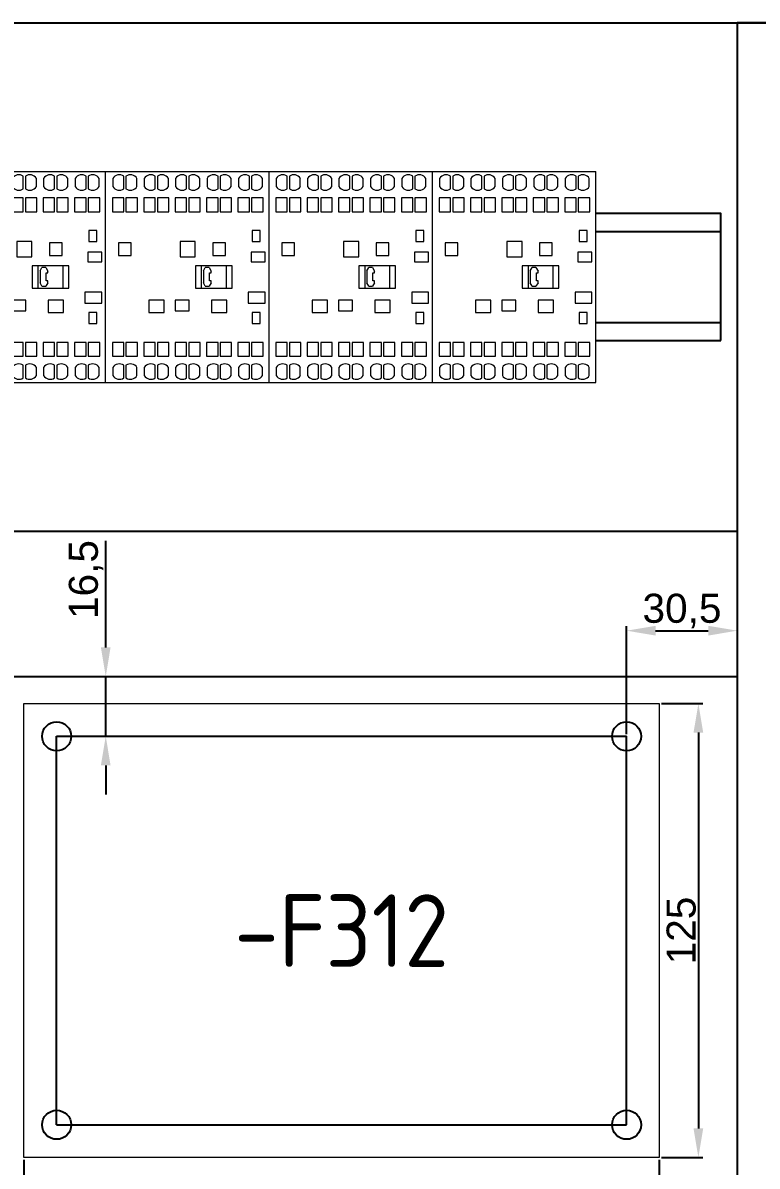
# Model space of a CAD drawing. Header units: millimetres. Extents: x 42356 to 50646, y 31507 to 39566.
# Drawn here: x 47875.2 to 48077.5, y 37932.6 to 38247.5 of the extents above; entities that cross this region are included whole.
import ezdxf
from ezdxf.enums import TextEntityAlignment as Align

# ---------------------------------------------------------------- set-up
doc = ezdxf.new("R2010")
doc.units = ezdxf.units.MM
doc.set_wipeout_variables(frame=1)
doc.layers.add('! NO PLOT !', color=7, linetype='Continuous', true_color=0xff75dd, plot=False)
doc.layers.add('000-PI-Oprema', color=30, linetype='Continuous', lineweight=5)
doc.layers.add('SI-ORMAR-Tekst', color=7, linetype='Continuous', lineweight=5)
doc.layers.add('002-PI-Kabelska kanalica', color=150, linetype='Continuous')
doc.layers.add('004-PI-DIN Šina', color=3, linetype='Continuous')
doc.styles.add('PI0', font='isocpeur.ttf', dxfattribs={"width": 0.9})
doc.styles.get("Standard").update_dxf_attribs({"font": 'arial.ttf'})
doc.dimstyles.new('ISO-25-lb', dxfattribs={"dimtxt": 8, "dimasz": 8, "dimexe": 1.25, "dimexo": 0.625, "dimtad": 1, "dimtxsty": 'Standard', "dimcen": 5, "dimadec": 0, "dimazin": 0, "dimtfac": 1, "dimtmove": 0, "dimatfit": 3, "dimfxl": 0, "dimarcsym": 0})

# ---------------------------------------------------------------- blocks, each defined once
blk = doc.blocks.new('*U322')
at = {"layer": '004-PI-DIN Šina'}
blk.add_lwpolyline([(530, -17.5), (530, 17.5), (0, 17.5), (0, -17.5)], close=True, dxfattribs=at)
for points in [[(0, 12.5), (530, 12.5)], [(0, -12.5), (530, -12.5)]]:
    blk.add_lwpolyline(points, dxfattribs=at)
blk = doc.blocks.new('*U319')
at = {"layer": '002-PI-Kabelska kanalica'}
blk.add_line((60, -100), (60, 599), dxfattribs=at)
blk = doc.blocks.new('*U321')
at = {"layer": '002-PI-Kabelska kanalica'}
for p, q in [((-20, 439), (20, 439)), ((-20, -100), (-20, 439)), ((20, -100), (20, 439))]:
    blk.add_line(p, q, dxfattribs=at)
blk = doc.blocks.new('*U132')
at = {"layer": '002-PI-Kabelska kanalica'}
for p, q in [((60, -100), (60, 580)), ((-20, -100), (60, -100))]:
    blk.add_line(p, q, dxfattribs=at)
blk = doc.blocks.new('*D315')
at = {"layer": '! NO PLOT !', "color": 0, "linetype": 'Continuous', "lineweight": -2, "ltscale": 0.25, "transparency": 16777216}
for p, q in [((48051.15, 38060.02), (48062.55, 38060.02)), ((48061.3, 38052.02), (48061.3, 37943.02)), ((48051.15, 37935.02), (48062.55, 37935.02))]:
    blk.add_line(p, q, dxfattribs=at)
at = {"layer": '! NO PLOT !', "color": 0, "ltscale": 0.25, "transparency": 16777216}
for points in [[(48059.96, 38052.02), (48062.63, 38052.02), (48061.3, 38060.02)], [(48059.96, 37943.02), (48062.63, 37943.02), (48061.3, 37935.02)]]:
    blk.add_solid(points, dxfattribs=at)
at = {"layer": 'Defpoints', "color": 0, "ltscale": 0.25, "transparency": 16777216}
for p in [(48050.53, 38060.02), (48050.53, 37935.02), (48061.3, 37935.02)]:
    blk.add_point(p, dxfattribs=at)
at = {"layer": '! NO PLOT !', "color": 0, "ltscale": 0.25, "transparency": 16777216, "insert": (48056.59, 37997.52), "char_height": 8, "attachment_point": 5, "rotation": 90}
blk.add_mtext('125', dxfattribs=at)
blk = doc.blocks.new('*D316')
at = {"layer": '! NO PLOT !', "color": 0, "linetype": 'Continuous', "lineweight": -2, "ltscale": 0.25, "transparency": 16777216}
for p, q in [((47875.53, 37934.39), (47875.53, 37916.89)), ((48050.53, 37934.39), (48050.53, 37916.89)), ((47883.53, 37918.14), (48042.53, 37918.14))]:
    blk.add_line(p, q, dxfattribs=at)
at = {"layer": '! NO PLOT !', "color": 0, "ltscale": 0.25, "transparency": 16777216}
for points in [[(47883.53, 37919.48), (47883.53, 37916.81), (47875.53, 37918.14)], [(48042.53, 37919.48), (48042.53, 37916.81), (48050.53, 37918.14)]]:
    blk.add_solid(points, dxfattribs=at)
at = {"layer": 'Defpoints', "color": 0, "ltscale": 0.25, "transparency": 16777216}
for p in [(47875.53, 37935.02), (48050.53, 37935.02), (48050.53, 37918.14)]:
    blk.add_point(p, dxfattribs=at)
at = {"layer": '! NO PLOT !', "color": 0, "ltscale": 0.25, "transparency": 16777216, "insert": (47963.03, 37922.85), "char_height": 8, "attachment_point": 5}
blk.add_mtext('175', dxfattribs=at)
blk = doc.blocks.new('*D317')
at = {"layer": '! NO PLOT !', "color": 0, "linetype": 'Continuous', "lineweight": -2, "ltscale": 0.25, "transparency": 16777216}
for p, q in [((47898.05, 38075.52), (47898.05, 38104.86)), ((47885.15, 38067.52), (47899.3, 38067.52)), ((47898.05, 38051.02), (47898.05, 38067.52)), ((47885.15, 38051.02), (47899.3, 38051.02)), ((47898.05, 38043.02), (47898.05, 38035.02))]:
    blk.add_line(p, q, dxfattribs=at)
at = {"layer": '! NO PLOT !', "color": 0, "ltscale": 0.25, "transparency": 16777216}
for points in [[(47896.71, 38075.52), (47899.38, 38075.52), (47898.05, 38067.52)], [(47896.71, 38043.02), (47899.38, 38043.02), (47898.05, 38051.02)]]:
    blk.add_solid(points, dxfattribs=at)
at = {"layer": 'Defpoints', "color": 0, "ltscale": 0.25, "transparency": 16777216}
for p in [(47884.53, 38067.52), (47898.05, 38067.52), (47884.53, 38051.02)]:
    blk.add_point(p, dxfattribs=at)
at = {"layer": '! NO PLOT !', "color": 0, "ltscale": 0.25, "transparency": 16777216, "insert": (47892.62, 38094.19), "char_height": 8, "attachment_point": 5, "rotation": 90}
blk.add_mtext('16,5', dxfattribs=at)
blk = doc.blocks.new('*D318')
at = {"layer": '! NO PLOT !', "color": 0, "linetype": 'Continuous', "lineweight": -2, "ltscale": 0.25, "transparency": 16777216}
for p, q in [((48041.53, 38051.64), (48041.53, 38081.36)), ((48049.53, 38080.11), (48064.03, 38080.11)), ((48072.03, 38051.64), (48072.03, 38081.36))]:
    blk.add_line(p, q, dxfattribs=at)
at = {"layer": '! NO PLOT !', "color": 0, "ltscale": 0.25, "transparency": 16777216}
for points in [[(48049.53, 38081.44), (48049.53, 38078.77), (48041.53, 38080.11)], [(48064.03, 38081.44), (48064.03, 38078.77), (48072.03, 38080.11)]]:
    blk.add_solid(points, dxfattribs=at)
at = {"layer": 'Defpoints', "color": 0, "ltscale": 0.25, "transparency": 16777216}
for p in [(48072.03, 38080.11), (48041.53, 38051.02), (48072.03, 38051.02)]:
    blk.add_point(p, dxfattribs=at)
at = {"layer": '! NO PLOT !', "color": 0, "ltscale": 0.25, "transparency": 16777216, "insert": (48056.78, 38085.54), "char_height": 8, "attachment_point": 5}
blk.add_mtext('30,5', dxfattribs=at)
blk = doc.blocks.new('CA4KN403BW3')
blk.add_wipeout([(47343.37, 38002.52), (47388.37, 38002.52), (47388.37, 37944.44), (47343.37, 37944.44)]).dxf.layer = '000-PI-Oprema'
at = {"layer": '000-PI-Oprema'}
for p, q in [((47343.37, 37944.44), (47343.37, 38002.52)), ((47343.37, 38002.52), (47388.37, 38002.52)), ((47343.37, 38002.51), (47388.37, 38002.51)), ((47348.37, 37997.76), (47348.37, 38001.26)), ((47348.97, 38001.26), (47348.97, 37997.76)), ((47357.02, 37997.76), (47357.02, 38001.26)), ((47357.62, 38001.26), (47357.62, 37997.76)), ((47365.67, 37997.76), (47365.67, 38001.26)), ((47366.27, 38001.26), (47366.27, 37997.76)), ((47374.32, 37997.76), (47374.32, 38001.26)), ((47374.92, 38001.26), (47374.92, 37997.76)), ((47382.97, 37997.76), (47382.97, 38001.26)), ((47383.57, 38001.26), (47383.57, 37997.76)), ((47388.37, 37944.44), (47388.37, 38002.52)), ((47345.34, 38000.62), (47345.34, 37998.4)), ((47351.99, 37998.4), (47351.99, 38000.62)), ((47353.99, 38000.62), (47353.99, 37998.4)), ((47360.64, 37998.4), (47360.64, 38000.62)), ((47362.64, 38000.62), (47362.64, 37998.4)), ((47369.29, 37998.4), (47369.29, 38000.62)), ((47371.29, 38000.62), (47371.29, 37998.4)), ((47377.94, 37998.4), (47377.94, 38000.62)), ((47379.94, 38000.62), (47379.94, 37998.4)), ((47386.59, 37998.4), (47386.59, 38000.62)), ((47345.22, 37995.27), (47345.22, 37991.47)), ((47348.37, 37995.27), (47345.22, 37995.27)), ((47348.37, 37991.47), (47348.37, 37995.27)), ((47348.97, 37995.27), (47348.97, 37991.47)), ((47352.12, 37995.27), (47348.97, 37995.27)), ((47352.12, 37991.47), (47352.12, 37995.27)), ((47353.87, 37995.27), (47353.87, 37991.47)), ((47357.02, 37995.27), (47353.87, 37995.27)), ((47357.02, 37991.47), (47357.02, 37995.27)), ((47357.62, 37995.27), (47357.62, 37991.47)), ((47360.77, 37995.27), (47357.62, 37995.27)), ((47360.77, 37991.47), (47360.77, 37995.27)), ((47362.52, 37995.27), (47362.52, 37991.47)), ((47365.67, 37995.27), (47362.52, 37995.27)), ((47365.67, 37991.47), (47365.67, 37995.27)), ((47366.27, 37995.27), (47366.27, 37991.47)), ((47369.42, 37995.27), (47366.27, 37995.27)), ((47369.42, 37991.47), (47369.42, 37995.27)), ((47371.17, 37995.27), (47371.17, 37991.47)), ((47374.32, 37995.27), (47371.17, 37995.27)), ((47374.32, 37991.47), (47374.32, 37995.27)), ((47374.92, 37995.27), (47374.92, 37991.47)), ((47378.07, 37995.27), (47374.92, 37995.27)), ((47378.07, 37991.47), (47378.07, 37995.27)), ((47379.82, 37995.27), (47379.82, 37991.47)), ((47382.97, 37995.27), (47379.82, 37995.27)), ((47382.97, 37991.47), (47382.97, 37995.27)), ((47383.57, 37995.27), (47383.57, 37991.47)), ((47386.72, 37995.27), (47383.57, 37995.27)), ((47386.72, 37991.47), (47386.72, 37995.27)), ((47345.22, 37991.47), (47348.37, 37991.47)), ((47348.97, 37991.47), (47352.12, 37991.47)), ((47353.87, 37991.47), (47357.02, 37991.47)), ((47357.62, 37991.47), (47360.77, 37991.47)), ((47362.52, 37991.47), (47365.67, 37991.47)), ((47366.27, 37991.47), (47369.42, 37991.47)), ((47371.17, 37991.47), (47374.32, 37991.47)), ((47374.92, 37991.47), (47378.07, 37991.47)), ((47379.82, 37991.47), (47382.97, 37991.47)), ((47383.57, 37991.47), (47386.72, 37991.47)), ((47385.97, 37986.27), (47383.77, 37986.27)), ((47383.77, 37986.27), (47383.77, 37983.27)), ((47385.97, 37983.27), (47385.97, 37986.27)), ((47346.92, 37982.9), (47346.92, 37979.39)), ((47350.42, 37982.9), (47346.92, 37982.9)), ((47350.42, 37979.39), (47350.42, 37982.9)), ((47363.87, 37983.27), (47363.87, 37979.07)), ((47368.07, 37983.27), (47363.87, 37983.27)), ((47368.07, 37979.07), (47368.07, 37983.27)), ((47372.87, 37982.9), (47372.87, 37979.39)), ((47376.37, 37982.9), (47372.87, 37982.9)), ((47376.37, 37979.39), (47376.37, 37982.9)), ((47383.77, 37983.27), (47385.97, 37983.27)), ((47346.92, 37979.39), (47350.42, 37979.39)), ((47363.87, 37979.07), (47368.07, 37979.07)), ((47372.87, 37979.39), (47376.37, 37979.39)), ((47387.27, 37980.32), (47383.47, 37980.32)), ((47383.47, 37980.32), (47383.47, 37977.67)), ((47387.27, 37977.67), (47387.27, 37980.32)), ((47368.12, 37976.52), (47368.12, 37970.42)), ((47378.22, 37976.52), (47368.12, 37976.52)), ((47369.72, 37976.52), (47369.72, 37970.42)), ((47370.29, 37975.17), (47370.82, 37976.1)), ((47371.91, 37976.1), (47370.82, 37976.1)), ((47371.91, 37976.1), (47372.47, 37975.13)), ((47376.62, 37970.42), (47376.62, 37976.52)), ((47378.22, 37970.42), (47378.22, 37976.52)), ((47383.47, 37977.67), (47387.27, 37977.67)), ((47370.29, 37975.17), (47370.29, 37971.87)), ((47372.01, 37974.62), (47372.47, 37974.62)), ((47372.01, 37972.43), (47372.01, 37974.62)), ((47372.47, 37972.43), (47372.01, 37972.43)), ((47372.47, 37974.62), (47372.47, 37975.13)), ((47372.47, 37971.92), (47372.47, 37972.43)), ((47368.12, 37970.42), (47378.22, 37970.42)), ((47370.82, 37970.95), (47370.29, 37971.87)), ((47370.82, 37970.95), (47371.91, 37970.95)), ((47372.47, 37971.92), (47371.91, 37970.95)), ((47387.27, 37969.27), (47382.67, 37969.27)), ((47382.67, 37969.27), (47382.67, 37966.28)), ((47387.27, 37966.28), (47387.27, 37969.27)), ((47355.24, 37967.07), (47355.24, 37963.67)), ((47359.44, 37967.07), (47355.24, 37967.07)), ((47359.44, 37963.67), (47359.44, 37967.07)), ((47366.37, 37967.07), (47362.47, 37967.07)), ((47362.47, 37967.07), (47362.47, 37964.21)), ((47366.37, 37964.21), (47366.37, 37967.07)), ((47376.72, 37967.07), (47372.52, 37967.07)), ((47372.52, 37967.07), (47372.52, 37963.67)), ((47376.72, 37963.67), (47376.72, 37967.07)), ((47382.67, 37966.28), (47387.27, 37966.28)), ((47355.24, 37963.67), (47359.44, 37963.67)), ((47362.47, 37964.21), (47366.37, 37964.21)), ((47372.52, 37963.67), (47376.72, 37963.67)), ((47385.97, 37963.67), (47383.77, 37963.67)), ((47383.77, 37963.67), (47383.77, 37960.67)), ((47385.97, 37960.67), (47385.97, 37963.67)), ((47383.77, 37960.67), (47385.97, 37960.67)), ((47345.22, 37955.47), (47345.22, 37951.67)), ((47348.37, 37955.47), (47345.22, 37955.47)), ((47348.37, 37951.67), (47348.37, 37955.47)), ((47348.97, 37955.47), (47348.97, 37951.67)), ((47352.12, 37955.47), (47348.97, 37955.47)), ((47352.12, 37951.67), (47352.12, 37955.47)), ((47357.02, 37955.47), (47353.87, 37955.47)), ((47353.87, 37955.47), (47353.87, 37951.67)), ((47357.02, 37951.67), (47357.02, 37955.47)), ((47360.77, 37955.47), (47357.62, 37955.47)), ((47357.62, 37955.47), (47357.62, 37951.67)), ((47360.77, 37951.67), (47360.77, 37955.47)), ((47365.67, 37955.47), (47362.52, 37955.47)), ((47362.52, 37955.47), (47362.52, 37951.67)), ((47365.67, 37951.67), (47365.67, 37955.47)), ((47369.42, 37955.47), (47366.27, 37955.47)), ((47366.27, 37955.47), (47366.27, 37951.67)), ((47369.42, 37951.67), (47369.42, 37955.47)), ((47374.32, 37955.47), (47371.17, 37955.47)), ((47371.17, 37955.47), (47371.17, 37951.67)), ((47374.32, 37951.67), (47374.32, 37955.47)), ((47378.07, 37955.47), (47374.92, 37955.47)), ((47374.92, 37955.47), (47374.92, 37951.67)), ((47378.07, 37951.67), (47378.07, 37955.47)), ((47382.97, 37955.47), (47379.82, 37955.47)), ((47379.82, 37955.47), (47379.82, 37951.67)), ((47382.97, 37951.67), (47382.97, 37955.47)), ((47386.72, 37955.47), (47383.57, 37955.47)), ((47383.57, 37955.47), (47383.57, 37951.67)), ((47386.72, 37951.67), (47386.72, 37955.47)), ((47345.22, 37951.67), (47348.37, 37951.67)), ((47348.97, 37951.67), (47352.12, 37951.67)), ((47353.87, 37951.67), (47357.02, 37951.67)), ((47357.62, 37951.67), (47360.77, 37951.67)), ((47362.52, 37951.67), (47365.67, 37951.67)), ((47366.27, 37951.67), (47369.42, 37951.67)), ((47371.17, 37951.67), (47374.32, 37951.67)), ((47374.92, 37951.67), (47378.07, 37951.67)), ((47379.82, 37951.67), (47382.97, 37951.67)), ((47383.57, 37951.67), (47386.72, 37951.67)), ((47345.34, 37948.55), (47345.34, 37946.32)), ((47348.37, 37945.68), (47348.37, 37949.19)), ((47348.97, 37949.19), (47348.97, 37945.68)), ((47351.99, 37946.32), (47351.99, 37948.55)), ((47353.99, 37948.55), (47353.99, 37946.32)), ((47357.02, 37945.68), (47357.02, 37949.19)), ((47357.62, 37949.19), (47357.62, 37945.68)), ((47360.64, 37946.32), (47360.64, 37948.55)), ((47362.64, 37948.55), (47362.64, 37946.32)), ((47365.67, 37945.68), (47365.67, 37949.19)), ((47366.27, 37949.19), (47366.27, 37945.68)), ((47369.29, 37946.32), (47369.29, 37948.55)), ((47371.29, 37948.55), (47371.29, 37946.32)), ((47374.32, 37945.68), (47374.32, 37949.19)), ((47374.92, 37949.19), (47374.92, 37945.68)), ((47377.94, 37946.32), (47377.94, 37948.55)), ((47379.94, 37948.55), (47379.94, 37946.32)), ((47382.97, 37945.68), (47382.97, 37949.19)), ((47383.57, 37949.19), (47383.57, 37945.68)), ((47386.59, 37946.32), (47386.59, 37948.55)), ((47343.37, 37944.44), (47388.37, 37944.44))]:
    blk.add_line(p, q, dxfattribs=at)
for centre, start_param, end_param in [((47347.17, 37999.51), 0.977372, 2.587646), ((47350.17, 37999.51), 0.553947, 2.164221), ((47355.82, 37999.51), 0.977372, 2.587646), ((47358.82, 37999.51), 0.553947, 2.164221), ((47364.47, 37999.51), 0.977372, 2.587646), ((47367.47, 37999.51), 0.553947, 2.164221), ((47373.12, 37999.51), 0.977372, 2.587646), ((47376.12, 37999.51), 0.553947, 2.164221), ((47381.77, 37999.51), 0.977372, 2.587646), ((47384.77, 37999.51), 0.553947, 2.164221), ((47347.17, 37999.51), -2.587646, -0.977372), ((47350.17, 37999.51), -2.164221, -0.553947), ((47355.82, 37999.51), -2.587646, -0.977372), ((47358.82, 37999.51), -2.164221, -0.553947), ((47364.47, 37999.51), -2.587646, -0.977372), ((47367.47, 37999.51), -2.164221, -0.553947), ((47373.12, 37999.51), -2.587646, -0.977372), ((47376.12, 37999.51), -2.164221, -0.553947), ((47381.77, 37999.51), -2.587646, -0.977372), ((47384.77, 37999.51), -2.164221, -0.553947), ((47347.17, 37947.43), 0.977372, 2.587646), ((47350.17, 37947.43), 0.553947, 2.164221), ((47355.82, 37947.43), 0.977372, 2.587646), ((47358.82, 37947.43), 0.553947, 2.164221), ((47364.47, 37947.43), 0.977372, 2.587646), ((47367.47, 37947.43), 0.553947, 2.164221), ((47373.12, 37947.43), 0.977372, 2.587646), ((47376.12, 37947.43), 0.553947, 2.164221), ((47381.77, 37947.43), 0.977372, 2.587646), ((47384.77, 37947.43), 0.553947, 2.164221), ((47347.17, 37947.43), -2.587646, -0.977372), ((47350.17, 37947.43), -2.164221, -0.553947), ((47355.82, 37947.43), -2.587646, -0.977372), ((47358.82, 37947.43), -2.164221, -0.553947), ((47364.47, 37947.43), -2.587646, -0.977372), ((47367.47, 37947.43), -2.164221, -0.553947), ((47373.12, 37947.43), -2.587646, -0.977372), ((47376.12, 37947.43), -2.164221, -0.553947), ((47381.77, 37947.43), -2.587646, -0.977372), ((47384.77, 37947.43), -2.164221, -0.553947)]:
    blk.add_ellipse(centre, major_axis=(2.15, 0), ratio=0.984808, start_param=start_param, end_param=end_param, dxfattribs=at)
blk = doc.blocks.new('*U305')
at = {"layer": '000-PI-Oprema'}
blk.add_blockref('CA4KN403BW3', (-47365.87, -37973.48), dxfattribs=at)
blk = doc.blocks.new('*U306')
at = {"layer": '000-PI-Oprema', "color": 0, "linetype": 'ByBlock', "lineweight": -2, "transparency": 16777216}
blk.add_blockref('*U305', (315, 0), dxfattribs=at)
blk.add_blockref('*U305', (360, 0), dxfattribs=at)
blk.add_blockref('*U305', (405, 0), dxfattribs=at)
blk.add_blockref('*U305', (450, 0), dxfattribs=at)

msp = doc.modelspace()

# ---------------------------------------------------------------- linework, layer by layer
at = {"layer": '! NO PLOT !', "ltscale": 0.25}
for p, q in [((47884.526, 38051.019), (48041.526, 38051.019)), ((47884.526, 37944.019), (47884.526, 38051.019)), ((48041.526, 37944.019), (48041.526, 38051.019)), ((47884.526, 37944.019), (48041.526, 37944.019))]:
    msp.add_line(p, q, dxfattribs=at)
for centre in [(47884.526, 38051.019), (48041.526, 38051.019), (47884.526, 37944.019), (48041.526, 37944.019)]:
    msp.add_circle(centre, 4, dxfattribs=at)
at = {"layer": '000-PI-Oprema', "ltscale": 0.25}
msp.add_lwpolyline([(47875.526, 37935.019), (47875.526, 38060.019), (48050.526, 38060.019), (48050.526, 37935.019)], close=True, dxfattribs=at)

# ---------------------------------------------------------------- block references
for name, p, rotation in [('*U319', (47553.026, 38307.519), 270), ('*U132', (48132.026, 38147.519), 180), ('*U321', (47633.026, 38087.519), 270)]:
    msp.add_blockref(name, p, dxfattribs=dict(rotation=rotation))
msp.add_blockref('*U322', (47537.526, 38177.519))

# ---------------------------------------------------------------- texts
at = {"layer": 'SI-ORMAR-Tekst', "style": 'PI0', "width": 0.9}
msp.add_text('-F312', height=20, dxfattribs=at).set_placement((47963.026, 37997.519), align=Align.MIDDLE)

# ---------------------------------------------------------------- dimensions: what is measured, and where the dimension line sits
at = {"layer": '! NO PLOT !', "ltscale": 0.25}
for base, p1, p2, picture, middle in [((47898.048, 38067.519), (47884.526, 38051.019), (47884.526, 38067.519), '*D317', (47892.616, 38094.188)), ((48061.296, 37935.019), (48050.526, 38060.019), (48050.526, 37935.019), '*D315', (48056.587, 37997.519))]:
    dim = msp.add_linear_dim(base=base, p1=p1, p2=p2, angle=90, dimstyle='ISO-25-lb', dxfattribs=at)
    dim.commit()
    dim.dimension.update_dxf_attribs({"geometry": picture, "text_midpoint": middle})
dim = msp.add_linear_dim(base=(48072.026, 38080.105), p1=(48041.526, 38051.019), p2=(48072.026, 38051.019), dimstyle='ISO-25-lb', dxfattribs=at)
dim.commit()
dim.dimension.update_dxf_attribs({"geometry": '*D318', "text_midpoint": (48056.776, 38085.538)})
dim = msp.add_linear_dim(base=(48050.526, 37918.142), p1=(47875.526, 37935.019), p2=(48050.526, 37935.019), dimstyle='ISO-25-lb', dxfattribs=at)
dim.commit()
dim.dimension.update_dxf_attribs({"geometry": '*D316', "text_midpoint": (47963.026, 37918.142), "dimtype": 160})

# ---------------------------------------------------------------- next in the draw order: block references
at = {"layer": '000-PI-Oprema'}
msp.add_blockref('*U306', (47560.526, 38177.519), dxfattribs=at)

doc.saveas('drawing.dxf')
